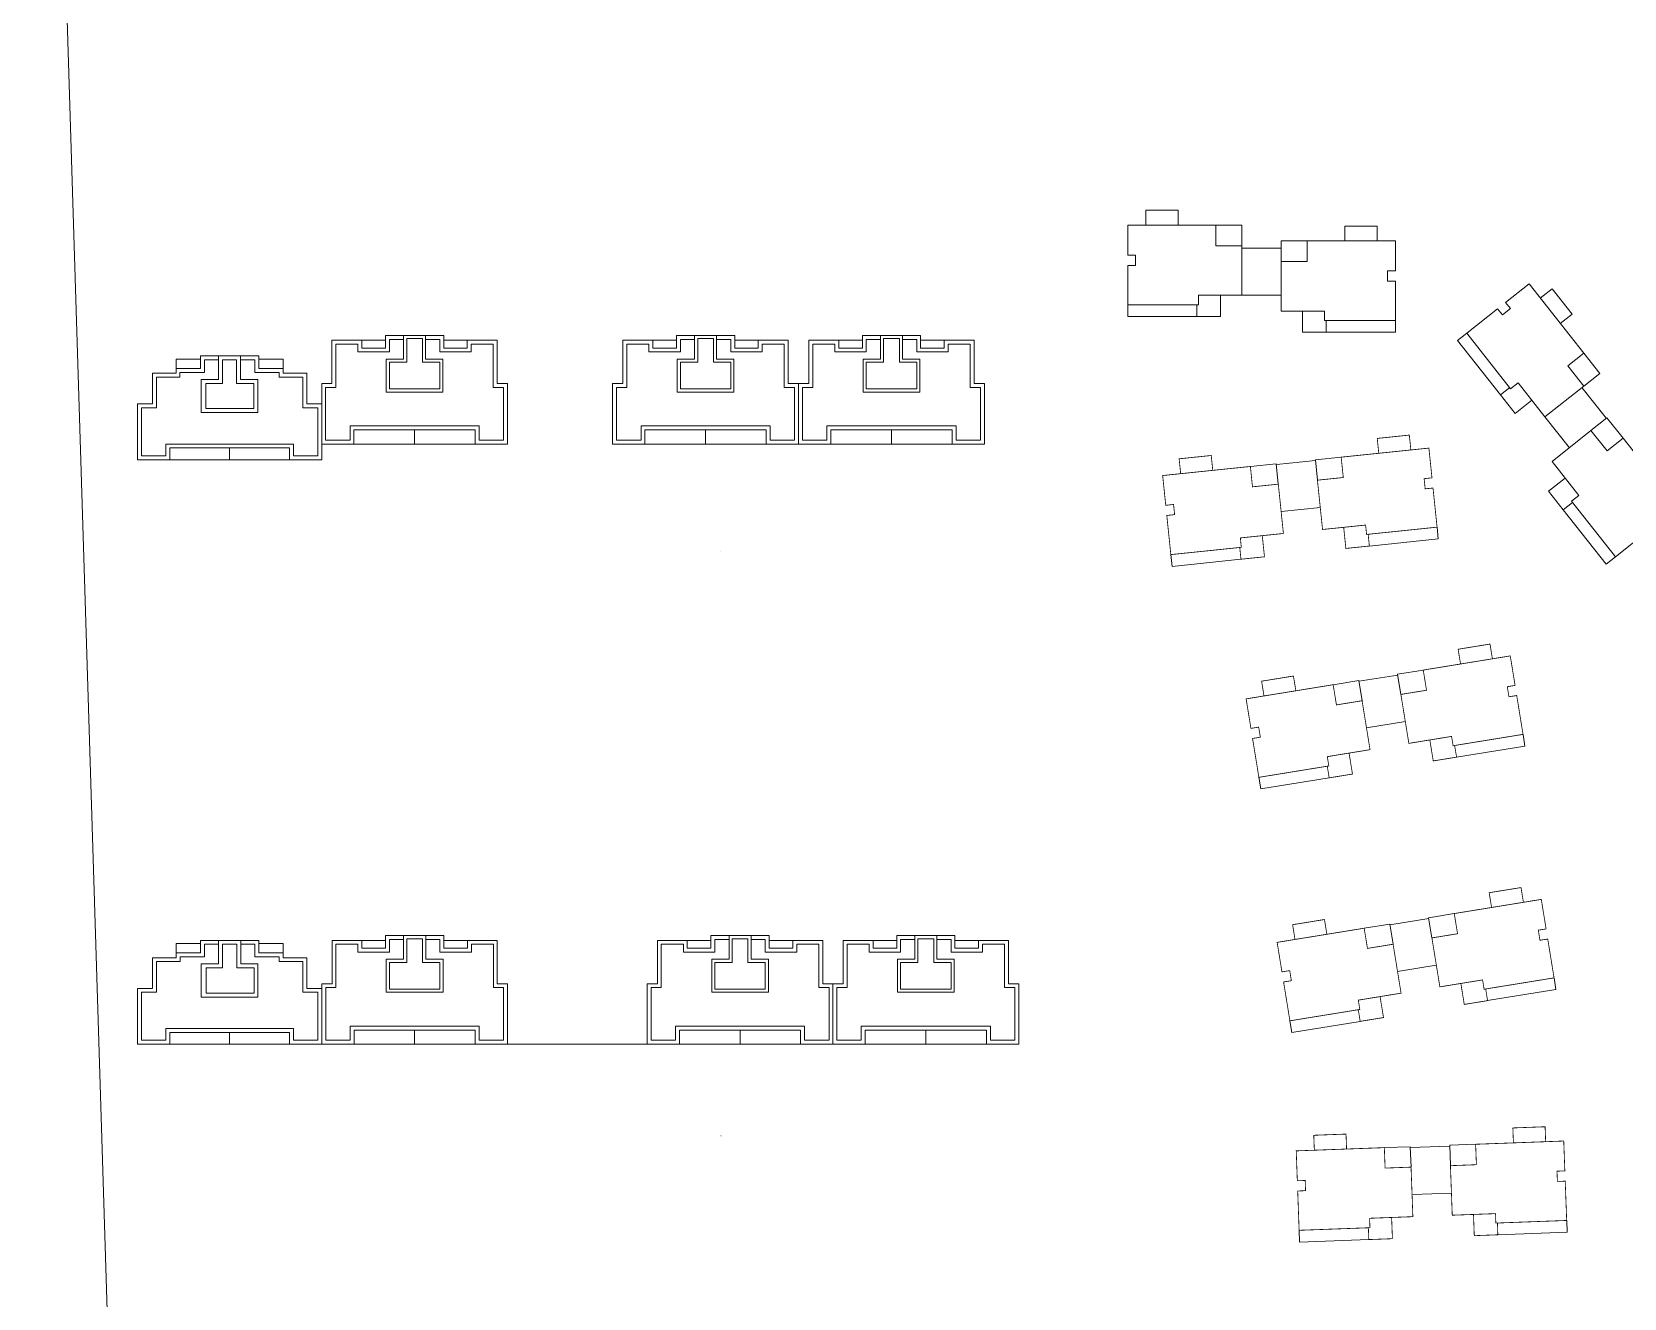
# Model space of a CAD drawing. Extents: x 110900 to 173900, y 7197 to 51694.
# Drawn here: x 114256 to 116279, y 14876 to 16485 of the extents above; entities that cross this region are included whole.
import ezdxf

# ---------------------------------------------------------------- set-up
doc = ezdxf.new("R2010")
doc.units = 0
doc.header["$LTSCALE"] = 1000
doc.header["$MEASUREMENT"] = 0
doc.layers.add('140', color=2, linetype='Continuous', lineweight=5)
doc.layers.add('DingDianTu', color=5, linetype='Continuous', lineweight=0)

# ---------------------------------------------------------------- blocks, each defined once
blk = doc.blocks.new('dafasfd')
at = {"layer": 'DingDianTu', "color": 7}
for points in [[(36368038, 16363912), (36371127, 16365074), (36372042, 16362641)], [(36369878, 16352210), (36361642, 16349110), (36361113, 16350514)]]:
    blk.add_lwpolyline(points, dxfattribs=at)
at = {"layer": 'DingDianTu', "color": 7, "const_width": 100}
blk.add_lwpolyline([(36368038, 16363912), (36368954, 16361479), (36372042, 16362641), (36374261, 16356745), (36369114, 16354807), (36369537, 16353684), (36361113, 16350514), (36359352, 16355194), (36360288, 16355546), (36359830, 16356763), (36358894, 16356410), (36357556, 16359967)], close=True, dxfattribs=at)
for points in [[(36363546, 16362221), (36362876, 16363999), (36359039, 16362555), (36359708, 16360777)], [(36371734, 16355794), (36372686, 16353267), (36369878, 16352210), (36369350, 16353614)]]:
    blk.add_lwpolyline(points, dxfattribs=at)
blk = doc.blocks.new('*E56')
at = {"layer": 'DingDianTu', "color": 7, "xscale": 0.001000002024510444, "yscale": 0.001000000163912773, "zscale": 0.001, "rotation": 339.3761177849276}
blk.add_blockref('dafasfd', (22613, -20413), dxfattribs=at)
blk = doc.blocks.new('*E55')
at = {"layer": 'DingDianTu', "color": 7, "xscale": 0.001000002024510444, "yscale": 0.001000000163912773, "zscale": 0.001, "rotation": 339.3761177849276}
blk.add_blockref('dafasfd', (22613, -20413), dxfattribs=at)
blk = doc.blocks.new('*E44')
at = {"layer": 'DingDianTu', "color": 7, "xscale": 0.001000002024510444, "yscale": 0.001000000163912773, "zscale": 0.001, "rotation": 339.3761177849276}
blk.add_blockref('dafasfd', (22612.58, -20413.34), dxfattribs=at)
blk = doc.blocks.new('*E43')
at = {"layer": 'DingDianTu', "color": 7, "xscale": 0.001000002024510444, "yscale": 0.001000000163912773, "zscale": 0.001, "rotation": 339.3761177849276}
blk.add_blockref('dafasfd', (22612.58, -20413.34), dxfattribs=at)
blk = doc.blocks.new('*E42')
at = {"layer": 'DingDianTu', "color": 7, "xscale": 0.001000002024510444, "yscale": 0.001000000163912773, "zscale": 0.001, "rotation": 339.3761177849276}
blk.add_blockref('dafasfd', (22612.58, -20413.34), dxfattribs=at)
blk = doc.blocks.new('*E41')
at = {"layer": 'DingDianTu', "color": 7, "xscale": 0.001000002024510444, "yscale": 0.001000000163912773, "zscale": 0.001, "rotation": 339.3761177849276}
blk.add_blockref('dafasfd', (22612.58, -20413.34), dxfattribs=at)
blk = doc.blocks.new('*E40')
at = {"layer": 'DingDianTu', "color": 7, "xscale": 0.001000002024510444, "yscale": 0.001000000163912773, "zscale": 0.001, "rotation": 339.3761177849276}
blk.add_blockref('dafasfd', (22612.58, -20413.34), dxfattribs=at)
blk = doc.blocks.new('*E39')
at = {"layer": 'DingDianTu', "color": 7, "xscale": 0.001000002024510444, "yscale": 0.001000000163912773, "zscale": 0.001, "rotation": 339.3761177849276}
blk.add_blockref('dafasfd', (22612.58, -20413.34), dxfattribs=at)
blk = doc.blocks.new('*E38')
at = {"layer": 'DingDianTu', "color": 7, "xscale": 0.001000002024510444, "yscale": 0.001000000163912773, "zscale": 0.001, "rotation": 339.3761177849276}
blk.add_blockref('dafasfd', (22612.58, -20413.34), dxfattribs=at)
blk = doc.blocks.new('*E37')
at = {"layer": 'DingDianTu', "color": 7, "xscale": 0.001000002024510444, "yscale": 0.001000000163912773, "zscale": 0.001, "rotation": 339.3761177849276}
blk.add_blockref('dafasfd', (22612.58, -20413.34), dxfattribs=at)

msp = doc.modelspace()

# ---------------------------------------------------------------- linework, layer by layer
at = {"layer": '140', "color": 7}
for p, q in [((114256.3, 17960), (114394.5, 13487.7)), ((115671.3, 16258.6), (115671.3, 16239.6)), ((115712.3, 16258.6), (115671.3, 16258.6)), ((115712.3, 16239.6), (115712.3, 16258.6)), ((115648.3, 16239.6), (115760.3, 16239.6)), ((115648.3, 16201.6), (115648.3, 16239.6)), ((115760.3, 16239.6), (115793.3, 16239.6)), ((115760.3, 16239.6), (115760.3, 16213.6)), ((115793.3, 16239.6), (115793.3, 16213.6)), ((115924.3, 16238.6), (115965.3, 16238.6)), ((115924.3, 16219.6), (115924.3, 16238.6)), ((115965.3, 16238.6), (115965.3, 16219.6)), ((115658.3, 16201.6), (115648.3, 16201.6)), ((115658.3, 16188.6), (115658.3, 16201.6)), ((115760.3, 16213.6), (115793.3, 16213.6)), ((115793.3, 16213.6), (115793.3, 16150.6)), ((115843.3, 16210.6), (115793.3, 16210.6)), ((115843.3, 16219.6), (115843.3, 16193.6)), ((115876.3, 16219.6), (115843.3, 16219.6)), ((115988.3, 16219.6), (115876.3, 16219.6)), ((115876.3, 16219.6), (115876.3, 16193.6)), ((115988.3, 16181.6), (115988.3, 16219.6)), ((115648.3, 16188.6), (115658.3, 16188.6)), ((115648.3, 16138.6), (115648.3, 16188.6)), ((115843.3, 16193.6), (115843.3, 16130.6)), ((115876.3, 16193.6), (115843.3, 16193.6)), ((115978.3, 16181.6), (115988.3, 16181.6)), ((115978.3, 16168.6), (115978.3, 16181.6)), ((115988.3, 16168.6), (115978.3, 16168.6)), ((115988.3, 16118.6), (115988.3, 16168.6)), ((116128.3, 16141.5), (116158.1, 16165.1)), ((116158.1, 16165.1), (116227.6, 16077.2)), ((115738.3, 16150.6), (115738.3, 16138.6)), ((115793.3, 16150.6), (115738.3, 16150.6)), ((115766.3, 16150.6), (115766.3, 16123.6)), ((115843.3, 16150.6), (115793.3, 16150.6)), ((116134.5, 16133.7), (116128.3, 16141.5)), ((116187.3, 16158.8), (116172.4, 16147)), ((116212.7, 16126.7), (116187.3, 16158.8)), ((115648.3, 16123.6), (115648.3, 16138.6)), ((115738.3, 16138.6), (115648.3, 16138.6)), ((115736.3, 16123.6), (115648.3, 16123.6)), ((115736.3, 16123.6), (115736.3, 16138.6)), ((115766.3, 16123.6), (115736.3, 16123.6)), ((115843.3, 16130.6), (115898.3, 16130.6)), ((115870.3, 16130.6), (115870.3, 16103.6)), ((115898.3, 16130.6), (115898.3, 16118.6)), ((116078.9, 16102.4), (116118.1, 16133.4)), ((116118.1, 16133.4), (116124.3, 16125.6)), ((116124.3, 16125.6), (116134.5, 16133.7)), ((116197.8, 16114.9), (116212.7, 16126.7)), ((115870.3, 16103.6), (115900.3, 16103.6)), ((115898.3, 16118.6), (115988.3, 16118.6)), ((115900.3, 16103.6), (115900.3, 16118.6)), ((115900.3, 16103.6), (115988.3, 16103.6)), ((115988.3, 16103.6), (115988.3, 16118.6)), ((116067.1, 16093.1), (116078.9, 16102.4)), ((116134.7, 16031.8), (116078.9, 16102.4)), ((114637.5, 16038.6), (114637.5, 16093.6)), ((114637.5, 16093.6), (114675.5, 16093.6)), ((114642.5, 16033.6), (114642.5, 16088.6)), ((114642.5, 16088.6), (114670.5, 16088.6)), ((114670.5, 16088.6), (114670.5, 16078.6)), ((114673.5, 16093.6), (114675.5, 16093.6)), ((114675.5, 16093.6), (114675.5, 16083.6)), ((114675.5, 16093.6), (114705.5, 16093.6)), ((114675.5, 16083.6), (114705.5, 16083.6)), ((114705.5, 16083.6), (114705.5, 16099.6)), ((114705.5, 16099.6), (114779.5, 16099.6)), ((114710.5, 16078.6), (114710.5, 16094.6)), ((114710.5, 16094.6), (114728.5, 16094.6)), ((114728.5, 16099.6), (114728.5, 16069.6)), ((114732.5, 16095.6), (114732.5, 16065.6)), ((114752.5, 16095.6), (114732.5, 16095.6)), ((114752.5, 16065.6), (114752.5, 16095.6)), ((114756.5, 16069.6), (114756.5, 16099.6)), ((114756.5, 16094.6), (114774.5, 16094.6)), ((114774.5, 16094.6), (114774.5, 16078.6)), ((114779.5, 16099.6), (114779.5, 16083.6)), ((114809.5, 16093.6), (114779.5, 16093.6)), ((114779.5, 16083.6), (114809.5, 16083.6)), ((114809.5, 16083.6), (114809.5, 16093.6)), ((114809.5, 16093.6), (114847.5, 16093.6)), ((114814.5, 16078.6), (114814.5, 16088.6)), ((114814.5, 16088.6), (114842.5, 16088.6)), ((114842.5, 16088.6), (114842.5, 16033.6)), ((114847.5, 16093.6), (114847.5, 16038.6)), ((115007.1, 16038.6), (115007.1, 16093.6)), ((115007.1, 16093.6), (115045.1, 16093.6)), ((115012.1, 16033.6), (115012.1, 16088.6)), ((115012.1, 16088.6), (115040.1, 16088.6)), ((115040.1, 16088.6), (115040.1, 16078.6)), ((115043.1, 16093.6), (115045.1, 16093.6)), ((115045.1, 16093.6), (115045.1, 16083.6)), ((115045.1, 16093.6), (115075.1, 16093.6)), ((115045.1, 16083.6), (115075.1, 16083.6)), ((115075.1, 16083.6), (115075.1, 16099.6)), ((115075.1, 16099.6), (115149.1, 16099.6)), ((115080.1, 16078.6), (115080.1, 16094.6)), ((115080.1, 16094.6), (115098.1, 16094.6)), ((115098.1, 16099.6), (115098.1, 16069.6)), ((115102.1, 16095.6), (115102.1, 16065.6)), ((115122.1, 16095.6), (115102.1, 16095.6)), ((115122.1, 16065.6), (115122.1, 16095.6)), ((115126.1, 16069.6), (115126.1, 16099.6)), ((115126.1, 16094.6), (115144.1, 16094.6)), ((115144.1, 16094.6), (115144.1, 16078.6)), ((115149.1, 16099.6), (115149.1, 16083.6)), ((115179.1, 16093.6), (115149.1, 16093.6)), ((115149.1, 16083.6), (115179.1, 16083.6)), ((115179.1, 16083.6), (115179.1, 16093.6)), ((115179.1, 16093.6), (115217.1, 16093.6)), ((115184.1, 16078.6), (115184.1, 16088.6)), ((115184.1, 16088.6), (115212.1, 16088.6)), ((115212.1, 16088.6), (115212.1, 16033.6)), ((115217.1, 16093.6), (115217.1, 16038.6)), ((115243.3, 16038.6), (115243.3, 16093.6)), ((115243.3, 16093.6), (115281.3, 16093.6)), ((115248.3, 16033.6), (115248.3, 16088.6)), ((115248.3, 16088.6), (115276.3, 16088.6)), ((115276.3, 16088.6), (115276.3, 16078.6)), ((115279.3, 16093.6), (115281.3, 16093.6)), ((115281.3, 16093.6), (115281.3, 16083.6)), ((115281.3, 16093.6), (115311.3, 16093.6)), ((115281.3, 16083.6), (115311.3, 16083.6)), ((115311.3, 16083.6), (115311.3, 16099.6)), ((115311.3, 16099.6), (115385.3, 16099.6)), ((115316.3, 16078.6), (115316.3, 16094.6)), ((115316.3, 16094.6), (115334.3, 16094.6)), ((115334.3, 16099.6), (115334.3, 16069.6)), ((115338.3, 16095.6), (115338.3, 16065.6)), ((115358.3, 16095.6), (115338.3, 16095.6)), ((115358.3, 16065.6), (115358.3, 16095.6)), ((115362.3, 16069.6), (115362.3, 16099.6)), ((115362.3, 16094.6), (115380.3, 16094.6)), ((115380.3, 16094.6), (115380.3, 16078.6)), ((115385.3, 16099.6), (115385.3, 16083.6)), ((115415.3, 16093.6), (115385.3, 16093.6)), ((115385.3, 16083.6), (115415.3, 16083.6)), ((115415.3, 16083.6), (115415.3, 16093.6)), ((115415.3, 16093.6), (115453.3, 16093.6)), ((115420.3, 16078.6), (115420.3, 16088.6)), ((115420.3, 16088.6), (115448.3, 16088.6)), ((115448.3, 16088.6), (115448.3, 16033.6)), ((115453.3, 16093.6), (115453.3, 16038.6)), ((116121.7, 16024.1), (116067.1, 16093.1)), ((114439.5, 16057.6), (114439.5, 16069.6)), ((114439.5, 16069.6), (114470.5, 16069.6)), ((114470.5, 16073.6), (114470.5, 16057.6)), ((114544.5, 16073.6), (114470.5, 16073.6)), ((114493.5, 16068.6), (114475.5, 16068.6)), ((114475.5, 16068.6), (114475.5, 16052.6)), ((114493.5, 16073.6), (114493.5, 16044.6)), ((114498.5, 16068.6), (114498.5, 16038.6)), ((114516.5, 16068.6), (114498.5, 16068.6)), ((114516.5, 16038.6), (114516.5, 16068.6)), ((114521.5, 16043.6), (114521.5, 16073.6)), ((114539.5, 16068.6), (114521.5, 16068.6)), ((114539.5, 16052.6), (114539.5, 16068.6)), ((114544.5, 16057.6), (114544.5, 16073.6)), ((114575.5, 16069.6), (114544.5, 16069.6)), ((114575.5, 16057.6), (114575.5, 16069.6)), ((114670.5, 16078.6), (114710.5, 16078.6)), ((114728.5, 16069.6), (114706.5, 16069.6)), ((114706.5, 16069.6), (114706.5, 16027.6)), ((114732.5, 16065.6), (114710.5, 16065.6)), ((114710.5, 16065.6), (114710.5, 16031.6)), ((114774.5, 16065.6), (114752.5, 16065.6)), ((114778.5, 16069.6), (114756.5, 16069.6)), ((114774.5, 16078.6), (114814.5, 16078.6)), ((114774.5, 16031.6), (114774.5, 16065.6)), ((114778.5, 16027.6), (114778.5, 16069.6)), ((115040.1, 16078.6), (115080.1, 16078.6)), ((115098.1, 16069.6), (115076.1, 16069.6)), ((115076.1, 16069.6), (115076.1, 16027.6)), ((115102.1, 16065.6), (115080.1, 16065.6)), ((115080.1, 16065.6), (115080.1, 16031.6)), ((115144.1, 16065.6), (115122.1, 16065.6)), ((115148.1, 16069.6), (115126.1, 16069.6)), ((115144.1, 16078.6), (115184.1, 16078.6)), ((115144.1, 16031.6), (115144.1, 16065.6)), ((115148.1, 16027.6), (115148.1, 16069.6)), ((115276.3, 16078.6), (115316.3, 16078.6)), ((115334.3, 16069.6), (115312.3, 16069.6)), ((115312.3, 16069.6), (115312.3, 16027.6)), ((115338.3, 16065.6), (115316.3, 16065.6)), ((115316.3, 16065.6), (115316.3, 16031.6)), ((115380.3, 16065.6), (115358.3, 16065.6)), ((115384.3, 16069.6), (115362.3, 16069.6)), ((115380.3, 16078.6), (115420.3, 16078.6)), ((115380.3, 16031.6), (115380.3, 16065.6)), ((115384.3, 16027.6), (115384.3, 16069.6)), ((116227.6, 16077.2), (116207.2, 16061.1)), ((116207.2, 16061.1), (116227.6, 16035.2)), ((116227.6, 16077.2), (116248, 16051.4)), ((114439.5, 16051.6), (114409.5, 16051.6)), ((114409.5, 16051.6), (114409.5, 16012.6)), ((114444.5, 16046.6), (114414.5, 16046.6)), ((114414.5, 16046.6), (114414.5, 16007.6)), ((114470.5, 16057.6), (114439.5, 16057.6)), ((114439.5, 16057.6), (114439.5, 16051.6)), ((114475.5, 16052.6), (114444.5, 16052.6)), ((114444.5, 16052.6), (114444.5, 16046.6)), ((114472.5, 16043.6), (114471.5, 16043.6)), ((114471.5, 16043.6), (114471.5, 16002.6)), ((114493.5, 16043.6), (114472.5, 16043.6)), ((114493.5, 16044.6), (114493.5, 16043.6)), ((114522.5, 16043.6), (114521.5, 16043.6)), ((114543.5, 16043.6), (114522.5, 16043.6)), ((114570.5, 16052.6), (114539.5, 16052.6)), ((114543.5, 16042.6), (114543.5, 16043.6)), ((114543.5, 16001.6), (114543.5, 16042.6)), ((114575.5, 16057.6), (114544.5, 16057.6)), ((114570.5, 16046.6), (114570.5, 16052.6)), ((114600.5, 16046.6), (114570.5, 16046.6)), ((114575.5, 16051.6), (114575.5, 16057.6)), ((114605.5, 16051.6), (114575.5, 16051.6)), ((114600.5, 16007.6), (114600.5, 16046.6)), ((114605.5, 16012.6), (114605.5, 16051.6)), ((116144.1, 16039.3), (116134.7, 16031.8)), ((116178.2, 15996.1), (116144.1, 16039.3)), ((116248, 16051.4), (116227.6, 16035.2)), ((114498.5, 16038.6), (114477.5, 16038.6)), ((114477.5, 16038.6), (114477.5, 16006.6)), ((114538.5, 16038.6), (114516.5, 16038.6)), ((114538.5, 16006.6), (114538.5, 16038.6)), ((114624.5, 15961.6), (114624.5, 16038.6)), ((114624.5, 16038.6), (114637.5, 16038.6)), ((114629.5, 15966.6), (114629.5, 16033.6)), ((114629.5, 16033.6), (114642.5, 16033.6)), ((114706.5, 16028.6), (114706.5, 16027.6)), ((114706.5, 16027.6), (114778.5, 16027.6)), ((114710.5, 16031.6), (114774.5, 16031.6)), ((114777.5, 16027.6), (114778.5, 16027.6)), ((114842.5, 16033.6), (114855.5, 16033.6)), ((114847.5, 16038.6), (114860.5, 16038.6)), ((114855.5, 16033.6), (114855.5, 15966.6)), ((114860.5, 16038.6), (114860.5, 15961.6)), ((114994.1, 15961.6), (114994.1, 16038.6)), ((114994.1, 16038.6), (115007.1, 16038.6)), ((114999.1, 15966.6), (114999.1, 16033.6)), ((114999.1, 16033.6), (115012.1, 16033.6)), ((115076.1, 16028.6), (115076.1, 16027.6)), ((115076.1, 16027.6), (115148.1, 16027.6)), ((115080.1, 16031.6), (115144.1, 16031.6)), ((115147.1, 16027.6), (115148.1, 16027.6)), ((115212.1, 16033.6), (115225.1, 16033.6)), ((115217.1, 16038.6), (115230.1, 16038.6)), ((115225.1, 16033.6), (115225.1, 15966.6)), ((115230.1, 16038.6), (115230.1, 15961.6)), ((115230.3, 15961.6), (115230.3, 16038.6)), ((115230.3, 16038.6), (115243.3, 16038.6)), ((115235.3, 15966.6), (115235.3, 16033.6)), ((115235.3, 16033.6), (115248.3, 16033.6)), ((115312.3, 16028.6), (115312.3, 16027.6)), ((115312.3, 16027.6), (115384.3, 16027.6)), ((115316.3, 16031.6), (115380.3, 16031.6)), ((115383.3, 16027.6), (115384.3, 16027.6)), ((115448.3, 16033.6), (115461.3, 16033.6)), ((115453.3, 16038.6), (115466.3, 16038.6)), ((115461.3, 16033.6), (115461.3, 15966.6)), ((115466.3, 16038.6), (115466.3, 15961.6)), ((116121.7, 16024.1), (116133.5, 16033.4)), ((116140.3, 16000.6), (116121.7, 16024.1)), ((116227.6, 16035.2), (116178.2, 15996.1)), ((116225.3, 16033.4), (116256.3, 15994.2)), ((114409.5, 16012.6), (114390.5, 16012.6)), ((114390.5, 16012.6), (114390.5, 15941.6)), ((114414.5, 16007.6), (114395.5, 16007.6)), ((114395.5, 16007.6), (114395.5, 15946.6)), ((114471.5, 16002.6), (114471.5, 16001.6)), ((114471.5, 16001.6), (114542.5, 16001.6)), ((114477.5, 16006.6), (114538.5, 16006.6)), ((114542.5, 16001.6), (114543.5, 16001.6)), ((114619.5, 16007.6), (114600.5, 16007.6)), ((114624.5, 16012.6), (114605.5, 16012.6)), ((114619.5, 15946.6), (114619.5, 16007.6)), ((114624.5, 15941.6), (114624.5, 16012.6)), ((116161.5, 16017.3), (116140.3, 16000.6)), ((114742.5, 15984.6), (114660.5, 15984.6)), ((114660.5, 15984.6), (114660.5, 15966.6)), ((114742.5, 15979.6), (114665.5, 15979.6)), ((114665.5, 15979.6), (114665.5, 15961.6)), ((114824.5, 15984.6), (114742.5, 15984.6)), ((114819.5, 15979.6), (114742.5, 15979.6)), ((114742.5, 15979.6), (114742.5, 15961.6)), ((114819.5, 15961.6), (114819.5, 15979.6)), ((114824.5, 15966.6), (114824.5, 15984.6)), ((115112.1, 15984.6), (115030.1, 15984.6)), ((115030.1, 15984.6), (115030.1, 15966.6)), ((115112.1, 15979.6), (115035.1, 15979.6)), ((115035.1, 15979.6), (115035.1, 15961.6)), ((115194.1, 15984.6), (115112.1, 15984.6)), ((115189.1, 15979.6), (115112.1, 15979.6)), ((115112.1, 15979.6), (115112.1, 15961.6)), ((115189.1, 15961.6), (115189.1, 15979.6)), ((115194.1, 15966.6), (115194.1, 15984.6)), ((115348.3, 15984.6), (115266.3, 15984.6)), ((115266.3, 15984.6), (115266.3, 15966.6)), ((115348.3, 15979.6), (115271.3, 15979.6)), ((115271.3, 15979.6), (115271.3, 15961.6)), ((115430.3, 15984.6), (115348.3, 15984.6)), ((115425.3, 15979.6), (115348.3, 15979.6)), ((115348.3, 15979.6), (115348.3, 15961.6)), ((115425.3, 15961.6), (115425.3, 15979.6)), ((115430.3, 15966.6), (115430.3, 15984.6)), ((116178.2, 15996.1), (116209.3, 15956.9)), ((116236.7, 15978.6), (116187.3, 15939.6)), ((116257.1, 15994.8), (116236.7, 15978.6)), ((116257.2, 15952.8), (116236.7, 15978.6)), ((116277.6, 15968.9), (116257.1, 15994.8)), ((114426.5, 15946.6), (114426.5, 15961.6)), ((114426.5, 15961.6), (114588.5, 15961.6)), ((114588.5, 15961.6), (114588.5, 15946.6)), ((114665.5, 15961.6), (114624.5, 15961.6)), ((114660.5, 15966.6), (114629.5, 15966.6)), ((114742.5, 15961.6), (114665.5, 15961.6)), ((114742.5, 15961.6), (114819.5, 15961.6)), ((114860.5, 15961.6), (114819.5, 15961.6)), ((114855.5, 15966.6), (114824.5, 15966.6)), ((115035.1, 15961.6), (114994.1, 15961.6)), ((115030.1, 15966.6), (114999.1, 15966.6)), ((115112.1, 15961.6), (115035.1, 15961.6)), ((115112.1, 15961.6), (115189.1, 15961.6)), ((115230.1, 15961.6), (115189.1, 15961.6)), ((115225.1, 15966.6), (115194.1, 15966.6)), ((115271.3, 15961.6), (115230.3, 15961.6)), ((115266.3, 15966.6), (115235.3, 15966.6)), ((115348.3, 15961.6), (115271.3, 15961.6)), ((115348.3, 15961.6), (115425.3, 15961.6)), ((115466.3, 15961.6), (115425.3, 15961.6)), ((115461.3, 15966.6), (115430.3, 15966.6)), ((116277.6, 15968.9), (116257.2, 15952.8)), ((116347.1, 15881), (116277.6, 15968.9)), ((114390.5, 15941.6), (114431.5, 15941.6)), ((114395.5, 15946.6), (114426.5, 15946.6)), ((114431.5, 15941.6), (114431.5, 15956.6)), ((114431.5, 15956.6), (114583.5, 15956.6)), ((114431.5, 15941.6), (114583.5, 15941.6)), ((114507.5, 15956.6), (114507.5, 15941.6)), ((114583.5, 15956.6), (114583.5, 15941.6)), ((114583.5, 15941.6), (114624.5, 15941.6)), ((114588.5, 15946.6), (114619.5, 15946.6)), ((115886.8, 15940.6), (115837.1, 15935.5)), ((116187.3, 15939.6), (116221.4, 15896.4)), ((116204, 15918.4), (116182.9, 15901.6)), ((116182.9, 15901.6), (116201.5, 15878.1)), ((115893, 15880.9), (115843.2, 15875.8)), ((116201.5, 15878.1), (116213.2, 15887.4)), ((116201.5, 15878.1), (116256.1, 15809.1)), ((116221.4, 15896.4), (116212, 15889)), ((116212, 15889), (116267.8, 15818.4)), ((116267.8, 15818.4), (116307.1, 15849.4)), ((116256.1, 15809.1), (116267.8, 15818.4)), ((115991.3, 15668.1), (115942, 15660.1)), ((116001, 15608.9), (115951.6, 15600.8)), ((116030.7, 15358.7), (115981.3, 15350.7)), ((114705.6, 15320.9), (114705.6, 15336.9)), ((114705.6, 15336.9), (114779.6, 15336.9)), ((114710.6, 15315.9), (114710.6, 15331.9)), ((114710.6, 15331.9), (114728.6, 15331.9)), ((114728.6, 15336.9), (114728.6, 15306.9)), ((114732.6, 15332.9), (114732.6, 15302.9)), ((114752.6, 15332.9), (114732.6, 15332.9)), ((114752.6, 15302.9), (114752.6, 15332.9)), ((114756.6, 15306.9), (114756.6, 15336.9)), ((114756.6, 15331.9), (114774.6, 15331.9)), ((114774.6, 15331.9), (114774.6, 15315.9)), ((114779.6, 15336.9), (114779.6, 15320.9)), ((115118.9, 15320.9), (115118.9, 15336.9)), ((115118.9, 15336.9), (115192.9, 15336.9)), ((115123.9, 15315.9), (115123.9, 15331.9)), ((115123.9, 15331.9), (115141.9, 15331.9)), ((115141.9, 15336.9), (115141.9, 15306.9)), ((115145.9, 15332.9), (115145.9, 15302.9)), ((115165.9, 15332.9), (115145.9, 15332.9)), ((115165.9, 15302.9), (115165.9, 15332.9)), ((115169.9, 15306.9), (115169.9, 15336.9)), ((115169.9, 15331.9), (115187.9, 15331.9)), ((115187.9, 15331.9), (115187.9, 15315.9)), ((115192.9, 15336.9), (115192.9, 15320.9)), ((115354.9, 15320.9), (115354.9, 15336.9)), ((115354.9, 15336.9), (115428.9, 15336.9)), ((115359.9, 15315.9), (115359.9, 15331.9)), ((115359.9, 15331.9), (115377.9, 15331.9)), ((115377.9, 15336.9), (115377.9, 15306.9)), ((115381.9, 15332.9), (115381.9, 15302.9)), ((115401.9, 15332.9), (115381.9, 15332.9)), ((115401.9, 15302.9), (115401.9, 15332.9)), ((115405.9, 15306.9), (115405.9, 15336.9)), ((115405.9, 15331.9), (115423.9, 15331.9)), ((115423.9, 15331.9), (115423.9, 15315.9)), ((115428.9, 15336.9), (115428.9, 15320.9)), ((114439.6, 15314.9), (114439.6, 15326.9)), ((114439.6, 15326.9), (114470.6, 15326.9)), ((114470.6, 15314.9), (114439.6, 15314.9)), ((114439.6, 15314.9), (114439.6, 15308.9)), ((114470.6, 15330.9), (114470.6, 15314.9)), ((114544.6, 15330.9), (114470.6, 15330.9)), ((114493.6, 15325.9), (114475.6, 15325.9)), ((114475.6, 15325.9), (114475.6, 15309.9)), ((114493.6, 15330.9), (114493.6, 15301.9)), ((114498.6, 15325.9), (114498.6, 15295.9)), ((114516.6, 15325.9), (114498.6, 15325.9)), ((114516.6, 15295.9), (114516.6, 15325.9)), ((114521.6, 15300.9), (114521.6, 15330.9)), ((114539.6, 15325.9), (114521.6, 15325.9)), ((114539.6, 15309.9), (114539.6, 15325.9)), ((114544.6, 15314.9), (114544.6, 15330.9)), ((114575.6, 15326.9), (114544.6, 15326.9)), ((114575.6, 15314.9), (114544.6, 15314.9)), ((114575.6, 15314.9), (114575.6, 15326.9)), ((114575.6, 15308.9), (114575.6, 15314.9)), ((114637.6, 15275.9), (114637.6, 15330.9)), ((114637.6, 15330.9), (114675.6, 15330.9)), ((114642.6, 15270.9), (114642.6, 15325.9)), ((114642.6, 15325.9), (114670.6, 15325.9)), ((114670.6, 15325.9), (114670.6, 15315.9)), ((114670.6, 15315.9), (114710.6, 15315.9)), ((114673.6, 15330.9), (114675.6, 15330.9)), ((114675.6, 15330.9), (114675.6, 15320.9)), ((114675.6, 15330.9), (114705.6, 15330.9)), ((114675.6, 15320.9), (114705.6, 15320.9)), ((114774.6, 15315.9), (114814.6, 15315.9)), ((114809.6, 15330.9), (114779.6, 15330.9)), ((114779.6, 15320.9), (114809.6, 15320.9)), ((114809.6, 15320.9), (114809.6, 15330.9)), ((114809.6, 15330.9), (114847.6, 15330.9)), ((114814.6, 15315.9), (114814.6, 15325.9)), ((114814.6, 15325.9), (114842.6, 15325.9)), ((114842.6, 15325.9), (114842.6, 15270.9)), ((114847.6, 15330.9), (114847.6, 15275.9)), ((115050.9, 15275.9), (115050.9, 15330.9)), ((115050.9, 15330.9), (115088.9, 15330.9)), ((115055.9, 15270.9), (115055.9, 15325.9)), ((115055.9, 15325.9), (115083.9, 15325.9)), ((115083.9, 15325.9), (115083.9, 15315.9)), ((115083.9, 15315.9), (115123.9, 15315.9)), ((115086.9, 15330.9), (115088.9, 15330.9)), ((115088.9, 15330.9), (115088.9, 15320.9)), ((115088.9, 15330.9), (115118.9, 15330.9)), ((115088.9, 15320.9), (115118.9, 15320.9)), ((115187.9, 15315.9), (115227.9, 15315.9)), ((115222.9, 15330.9), (115192.9, 15330.9)), ((115192.9, 15320.9), (115222.9, 15320.9)), ((115222.9, 15320.9), (115222.9, 15330.9)), ((115222.9, 15330.9), (115260.9, 15330.9)), ((115227.9, 15315.9), (115227.9, 15325.9)), ((115227.9, 15325.9), (115255.9, 15325.9)), ((115255.9, 15325.9), (115255.9, 15270.9)), ((115260.9, 15330.9), (115260.9, 15275.9)), ((115286.9, 15275.9), (115286.9, 15330.9)), ((115286.9, 15330.9), (115324.9, 15330.9)), ((115291.9, 15270.9), (115291.9, 15325.9)), ((115291.9, 15325.9), (115319.9, 15325.9)), ((115319.9, 15325.9), (115319.9, 15315.9)), ((115319.9, 15315.9), (115359.9, 15315.9)), ((115322.9, 15330.9), (115324.9, 15330.9)), ((115324.9, 15330.9), (115324.9, 15320.9)), ((115324.9, 15330.9), (115354.9, 15330.9)), ((115324.9, 15320.9), (115354.9, 15320.9)), ((115423.9, 15315.9), (115463.9, 15315.9)), ((115458.9, 15330.9), (115428.9, 15330.9)), ((115428.9, 15320.9), (115458.9, 15320.9)), ((115458.9, 15320.9), (115458.9, 15330.9)), ((115458.9, 15330.9), (115496.9, 15330.9)), ((115463.9, 15315.9), (115463.9, 15325.9)), ((115463.9, 15325.9), (115491.9, 15325.9)), ((115491.9, 15325.9), (115491.9, 15270.9)), ((115496.9, 15330.9), (115496.9, 15275.9)), ((114439.6, 15308.9), (114409.6, 15308.9)), ((114409.6, 15308.9), (114409.6, 15269.9)), ((114444.6, 15303.9), (114414.6, 15303.9)), ((114414.6, 15303.9), (114414.6, 15264.9)), ((114475.6, 15309.9), (114444.6, 15309.9)), ((114444.6, 15309.9), (114444.6, 15303.9)), ((114472.6, 15300.9), (114471.6, 15300.9)), ((114471.6, 15300.9), (114471.6, 15259.9)), ((114493.6, 15300.9), (114472.6, 15300.9)), ((114498.6, 15295.9), (114477.6, 15295.9)), ((114477.6, 15295.9), (114477.6, 15263.9)), ((114493.6, 15301.9), (114493.6, 15300.9)), ((114538.6, 15295.9), (114516.6, 15295.9)), ((114522.6, 15300.9), (114521.6, 15300.9)), ((114543.6, 15300.9), (114522.6, 15300.9)), ((114538.6, 15263.9), (114538.6, 15295.9)), ((114570.6, 15309.9), (114539.6, 15309.9)), ((114543.6, 15299.9), (114543.6, 15300.9)), ((114543.6, 15258.9), (114543.6, 15299.9)), ((114570.6, 15303.9), (114570.6, 15309.9)), ((114600.6, 15303.9), (114570.6, 15303.9)), ((114605.6, 15308.9), (114575.6, 15308.9)), ((114600.6, 15264.9), (114600.6, 15303.9)), ((114605.6, 15269.9), (114605.6, 15308.9)), ((114728.6, 15306.9), (114706.6, 15306.9)), ((114706.6, 15306.9), (114706.6, 15264.9)), ((114732.6, 15302.9), (114710.6, 15302.9)), ((114710.6, 15302.9), (114710.6, 15268.9)), ((114774.6, 15302.9), (114752.6, 15302.9)), ((114778.6, 15306.9), (114756.6, 15306.9)), ((114774.6, 15268.9), (114774.6, 15302.9)), ((114778.6, 15264.9), (114778.6, 15306.9)), ((115141.9, 15306.9), (115119.9, 15306.9)), ((115119.9, 15306.9), (115119.9, 15264.9)), ((115145.9, 15302.9), (115123.9, 15302.9)), ((115123.9, 15302.9), (115123.9, 15268.9)), ((115187.9, 15302.9), (115165.9, 15302.9)), ((115191.9, 15306.9), (115169.9, 15306.9)), ((115187.9, 15268.9), (115187.9, 15302.9)), ((115191.9, 15264.9), (115191.9, 15306.9)), ((115377.9, 15306.9), (115355.9, 15306.9)), ((115355.9, 15306.9), (115355.9, 15264.9)), ((115381.9, 15302.9), (115359.9, 15302.9)), ((115359.9, 15302.9), (115359.9, 15268.9)), ((115423.9, 15302.9), (115401.9, 15302.9)), ((115427.9, 15306.9), (115405.9, 15306.9)), ((115423.9, 15268.9), (115423.9, 15302.9)), ((115427.9, 15264.9), (115427.9, 15306.9)), ((116040.3, 15299.5), (115991, 15291.5)), ((114624.6, 15198.9), (114624.6, 15275.9)), ((114624.6, 15275.9), (114637.6, 15275.9)), ((114629.6, 15203.9), (114629.6, 15270.9)), ((114629.6, 15270.9), (114642.6, 15270.9)), ((114842.6, 15270.9), (114855.6, 15270.9)), ((114847.6, 15275.9), (114860.6, 15275.9)), ((114855.6, 15270.9), (114855.6, 15203.9)), ((114860.6, 15275.9), (114860.6, 15198.9)), ((115037.9, 15198.9), (115037.9, 15275.9)), ((115037.9, 15275.9), (115050.9, 15275.9)), ((115042.9, 15203.9), (115042.9, 15270.9)), ((115042.9, 15270.9), (115055.9, 15270.9)), ((115255.9, 15270.9), (115268.9, 15270.9)), ((115260.9, 15275.9), (115273.9, 15275.9)), ((115268.9, 15270.9), (115268.9, 15203.9)), ((115273.9, 15198.9), (115273.9, 15275.9)), ((115273.9, 15275.9), (115286.9, 15275.9)), ((115273.9, 15275.9), (115273.9, 15198.9)), ((115278.9, 15203.9), (115278.9, 15270.9)), ((115278.9, 15270.9), (115291.9, 15270.9)), ((115491.9, 15270.9), (115504.9, 15270.9)), ((115496.9, 15275.9), (115509.9, 15275.9)), ((115504.9, 15270.9), (115504.9, 15203.9)), ((115509.9, 15275.9), (115509.9, 15198.9)), ((114409.6, 15269.9), (114390.6, 15269.9)), ((114390.6, 15269.9), (114390.6, 15198.9)), ((114414.6, 15264.9), (114395.6, 15264.9)), ((114395.6, 15264.9), (114395.6, 15203.9)), ((114471.6, 15259.9), (114471.6, 15258.9)), ((114471.6, 15258.9), (114542.6, 15258.9)), ((114477.6, 15263.9), (114538.6, 15263.9)), ((114542.6, 15258.9), (114543.6, 15258.9)), ((114619.6, 15264.9), (114600.6, 15264.9)), ((114624.6, 15269.9), (114605.6, 15269.9)), ((114619.6, 15203.9), (114619.6, 15264.9)), ((114624.6, 15198.9), (114624.6, 15269.9)), ((114706.6, 15265.9), (114706.6, 15264.9)), ((114706.6, 15264.9), (114778.6, 15264.9)), ((114710.6, 15268.9), (114774.6, 15268.9)), ((114777.6, 15264.9), (114778.6, 15264.9)), ((115119.9, 15265.9), (115119.9, 15264.9)), ((115119.9, 15264.9), (115191.9, 15264.9)), ((115123.9, 15268.9), (115187.9, 15268.9)), ((115190.9, 15264.9), (115191.9, 15264.9)), ((115355.9, 15265.9), (115355.9, 15264.9)), ((115355.9, 15264.9), (115427.9, 15264.9)), ((115359.9, 15268.9), (115423.9, 15268.9)), ((115426.9, 15264.9), (115427.9, 15264.9)), ((114426.6, 15203.9), (114426.6, 15218.9)), ((114426.6, 15218.9), (114588.6, 15218.9)), ((114431.6, 15198.9), (114431.6, 15213.9)), ((114431.6, 15213.9), (114583.6, 15213.9)), ((114507.6, 15213.9), (114507.6, 15198.9)), ((114583.6, 15213.9), (114583.6, 15198.9)), ((114588.6, 15218.9), (114588.6, 15203.9)), ((114742.6, 15221.9), (114660.6, 15221.9)), ((114660.6, 15221.9), (114660.6, 15203.9)), ((114742.6, 15216.9), (114665.6, 15216.9)), ((114665.6, 15216.9), (114665.6, 15198.9)), ((114824.6, 15221.9), (114742.6, 15221.9)), ((114819.6, 15216.9), (114742.6, 15216.9)), ((114742.6, 15216.9), (114742.6, 15198.9)), ((114819.6, 15198.9), (114819.6, 15216.9)), ((114824.6, 15203.9), (114824.6, 15221.9)), ((115155.9, 15221.9), (115073.9, 15221.9)), ((115073.9, 15221.9), (115073.9, 15203.9)), ((115155.9, 15216.9), (115078.9, 15216.9)), ((115078.9, 15216.9), (115078.9, 15198.9)), ((115237.9, 15221.9), (115155.9, 15221.9)), ((115232.9, 15216.9), (115155.9, 15216.9)), ((115155.9, 15216.9), (115155.9, 15198.9)), ((115232.9, 15198.9), (115232.9, 15216.9)), ((115237.9, 15203.9), (115237.9, 15221.9)), ((115391.9, 15221.9), (115309.9, 15221.9)), ((115309.9, 15221.9), (115309.9, 15203.9)), ((115391.9, 15216.9), (115314.9, 15216.9)), ((115314.9, 15216.9), (115314.9, 15198.9)), ((115473.9, 15221.9), (115391.9, 15221.9)), ((115468.9, 15216.9), (115391.9, 15216.9)), ((115391.9, 15216.9), (115391.9, 15198.9)), ((115468.9, 15198.9), (115468.9, 15216.9)), ((115473.9, 15203.9), (115473.9, 15221.9)), ((114390.6, 15198.9), (114431.6, 15198.9)), ((114395.6, 15203.9), (114426.6, 15203.9)), ((114431.6, 15198.9), (114583.6, 15198.9)), ((114583.6, 15198.9), (114624.6, 15198.9)), ((114588.6, 15203.9), (114619.6, 15203.9)), ((114665.6, 15198.9), (114624.6, 15198.9)), ((114660.6, 15203.9), (114629.6, 15203.9)), ((114742.6, 15198.9), (114665.6, 15198.9)), ((114742.6, 15198.9), (114819.6, 15198.9)), ((114860.6, 15198.9), (114819.6, 15198.9)), ((114855.6, 15203.9), (114824.6, 15203.9)), ((114860.6, 15198.9), (115492.6, 15198.9)), ((115078.9, 15198.9), (115037.9, 15198.9)), ((115073.9, 15203.9), (115042.9, 15203.9)), ((115155.9, 15198.9), (115078.9, 15198.9)), ((115155.9, 15198.9), (115232.9, 15198.9)), ((115273.9, 15198.9), (115232.9, 15198.9)), ((115268.9, 15203.9), (115237.9, 15203.9)), ((115314.9, 15198.9), (115273.9, 15198.9)), ((115309.9, 15203.9), (115278.9, 15203.9)), ((115391.9, 15198.9), (115314.9, 15198.9)), ((115391.9, 15198.9), (115468.9, 15198.9)), ((115509.9, 15198.9), (115468.9, 15198.9)), ((115504.9, 15203.9), (115473.9, 15203.9)), ((116057.3, 15069.6), (116007.3, 15067.8)), ((116059.5, 15009.7), (116009.5, 15007.8))]:
    msp.add_line(p, q, dxfattribs=at)

# ---------------------------------------------------------------- block references
at = {"layer": '140', "color": 7, "extrusion": (0, 0, -1), "yscale": 10.00000000931323, "zscale": -10}
for name, p, xscale, rotation in [('*E43', (-718340.3, 258242.7), 10.00000000939089, 354.0992248126694), ('*E41', (-703314.1, 292638.4), 10.00000000931396, 350.7611598693752), ('*E39', (-703353.5, 292329), 10.00000000931396, 350.7611598693752), ('*E37', (-733238.3, 216931.6), 10.00000000930799, 357.8974182960303)]:
    msp.add_blockref(name, p, dxfattribs=dict(at, xscale=xscale, rotation=rotation))
at = {"layer": '140', "color": 7, "yscale": 10.00000000931323, "zscale": 10}
for name, p, xscale, rotation in [('*E44', (-523438, 129900.5), 10.00000000939089, 5.900775187330659), ('*E42', (-528884.3, 92208.5), 10.00000000931396, 9.238840130624823), ('*E40', (-528844.9, 91899.1), 10.00000000931396, 9.238840130624823), ('*E38', (-514314.3, 171129.6), 10.00000000930799, 2.102581703969761)]:
    msp.add_blockref(name, p, dxfattribs=dict(at, xscale=xscale, rotation=rotation))
at = {"layer": '140', "color": 7, "xscale": 0.01000000000931323, "yscale": 0.01000000000931323, "zscale": 0.01}
for name, p in [('*E56', (114507.5, 16004.6)), ('*E55', (114507.6, 15261.9))]:
    msp.add_blockref(name, p, dxfattribs=at)

doc.saveas('drawing.dxf')
